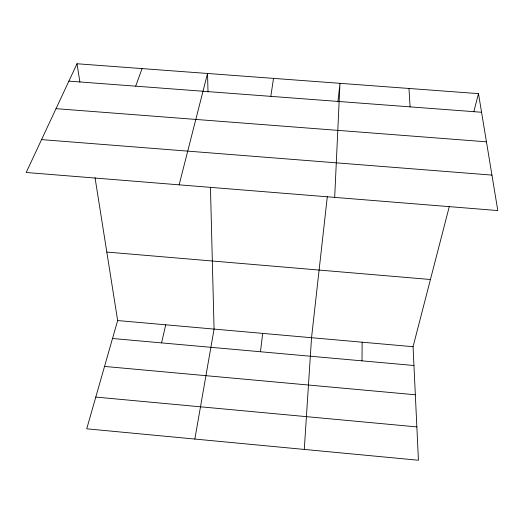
<?xml version="1.0" encoding="UTF-8"?>
<svg xmlns="http://www.w3.org/2000/svg" width="524" height="524" viewBox="0 0 524 524"><rect width="100%" height="100%" fill="white"/><g stroke="black" fill="none" stroke-linecap="round" stroke-linejoin="round"><path stroke-width="0.79" d="M361.999 360.846L362.156 342.198M334.685 197.391L339.984 83.329L337.914 101.82M304.287 449.428L311.538 337.718L327.31 196.69M260.474 351.755L262.675 333.388M270.816 96.364L273.521 78.384M194.856 439.06L214.067 329.085L210.445 187.258M161.569 342.893L165.728 324.801M179.123 184.834L207.537 73.471L208.015 92.021M95.047 177.741L117.645 320.544L86.729 428.815L418.434 460.242L413.063 346.705L449.356 206.332M473.794 111.789L478.491 93.639L77.008 63.758L26.2 172.488L497.8 210.556L478.491 93.639M135.696 86.165L142.037 68.598M68.893 81.128L481.563 112.26M56.029 108.665L486.449 141.814M41.566 139.607L491.944 175.101M106.804 252.057L430.44 279.502M117.645 320.544L413.063 346.705M112.516 338.497L413.953 365.503M104.545 366.427L415.336 394.769M95.794 397.074L416.862 426.909M77.008 63.758L79.91 82.091M408.975 88.464L410.076 106.863"/></g></svg>
